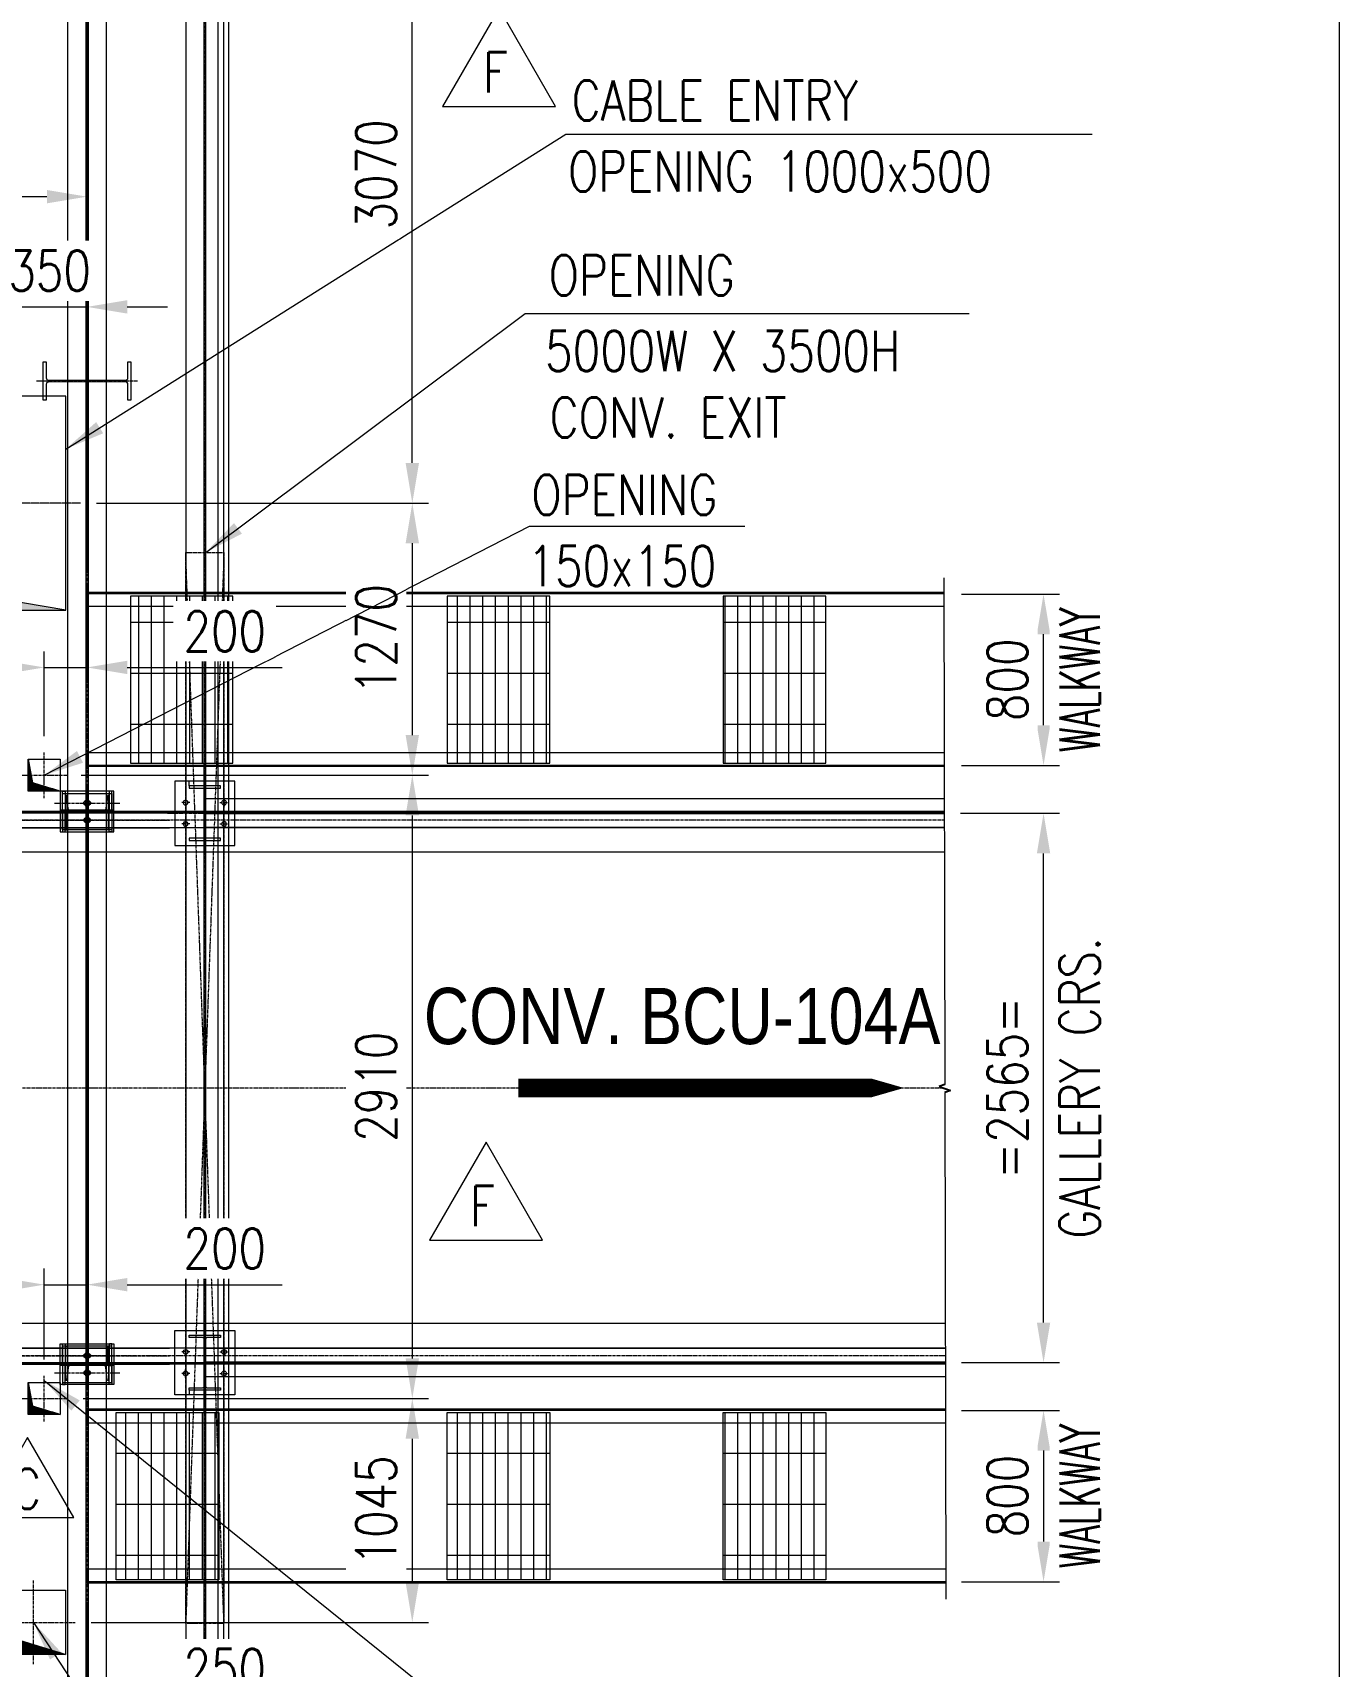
# Model space of a CAD drawing. Header units: inches. Extents: x 209270 to 234360, y -180214 to -150194.
# Drawn here: x 228258 to 234360, y -164264 to -156637 of the extents above; entities that cross this region are included whole.
import ezdxf

# ---------------------------------------------------------------- set-up
doc = ezdxf.new("R2010")
doc.units = ezdxf.units.IN
doc.header["$LTSCALE"] = 10
doc.header["$MEASUREMENT"] = 0
for name, pattern in [('CENTER', [2, 1.25, -0.25, 0.25, -0.25]), ('CENTER2', [1.125, 0.75, -0.125, 0.125, -0.125]), ('HIDDEN', [0.375, 0.25, -0.125])]:
    doc.linetypes.add(name, pattern=pattern)
doc.layers.get('Defpoints').update_dxf_attribs({"color": 69})
doc.layers.add('$AUDIT_BAD_LAYER1', color=7, linetype='Continuous')
for name, color, linetype, lineweight in [('All Bought', 110, 'Continuous', 9), ('AM_VIEWS', 1, 'Continuous', 0), ('Belt', 4, 'Continuous', 9), ('CEN', 1, 'CENTER', 9), ('CENETR LINE', 1, 'CENTER2', 9), ('CIVIL', 6, 'Continuous', 9), ('DIM', 42, 'Continuous', 13), ('DIM.', 42, 'Continuous', 13), ('handrail', 11, 'FENCELINE1', 9), ('HIDDEN', 3, 'HIDDEN', 9), ('MAIN OBJECT', 2, 'Continuous', 18), ('OBJECT', 2, 'Continuous', 18), ('REV-C', 3, 'Continuous', 18), ('REV-F', 30, 'Continuous', 9), ('Sheeting', 4, 'Continuous', 0), ('STR25', 30, 'Continuous', 5), ('TEXT', 4, 'Continuous', 13)]:
    doc.layers.add(name, color=color, linetype=linetype, lineweight=lineweight)
doc.styles.add('TEXT_225', font='ROMANS.shx', dxfattribs={"width": 0.8})
doc.styles.add('TEXT_350', font='arial.ttf', dxfattribs={"width": 0.8, "height": 3.5})
doc.linetypes.add('FENCELINE1', pattern='A,0.25,-0.1,[133,ltypeshp.shx,S=0.1,R=0,X=-0.1,Y=0],-0.1,1', length=1.45)
doc.dimstyles.new('ISGEC_75', dxfattribs={"dimscale": 75, "dimtxt": 2.5, "dimasz": 2.5, "dimexe": 1, "dimexo": 1, "dimgap": 1, "dimtad": 1, "dimdec": 0, "dimzin": 1, "dimdsep": 46, "dimtxsty": 'TEXT_225', "dimcen": 0, "dimclrd": 42, "dimclre": 42, "dimclrt": 4, "dimadec": 0, "dimazin": 0, "dimtfac": 1, "dimtdec": 0, "dimtmove": 0, "dimatfit": 3, "dimfxl": 1, "dimtfill": 1, "dimtolj": 1, "dimtzin": 0, "dimlwd": -1, "dimlwe": -1, "dimarcsym": 0})

# ---------------------------------------------------------------- blocks, each defined once
blk = doc.blocks.new('A$C89229f85')
at = {"layer": 'DIM'}
blk.add_lwpolyline([(0, 0, 0, 312, 0), (-542, 0, 125, 125, 0), (-2573, 0, 125, 125, 0)], format="xyseb", dxfattribs=at)
blk = doc.blocks.new('A$Caba30c88')
at = {"layer": 'CEN'}
for p, q in [((0, 186.6), (0, -186.6)), ((175, 0), (-175, 0)), ((-70.2, 50), (-109.8, 50)), ((-90, 69.8), (-90, 30.2)), ((70.2, 50), (109.8, 50)), ((90, 69.8), (90, 30.2)), ((-70.2, -50), (-109.8, -50)), ((-90, -69.8), (-90, -30.2)), ((70.2, -50), (109.8, -50)), ((90, -69.8), (90, -30.2))]:
    blk.add_line(p, q, dxfattribs=at)
blk.add_circle((0, 0), 5, dxfattribs=at)
at = {"layer": 'OBJECT'}
blk.add_lwpolyline([(140, 150), (140, -150), (-140, -150), (-140, 150)], close=True, dxfattribs=at)
blk.add_lwpolyline([(3.2, 109.1), (3.2, -109.1, 0.414214), (11.2, -117.1), (73.2, -117.1), (73.2, -117.1), (73.2, -128), (-73.2, -128), (-73.2, -117.1), (-11.1, -117.1, 0.414214), (-3.1, -109.1), (-3.1, 109.1, 0.414214), (-11.1, 117.1), (-73.2, 117.1), (-73.2, 128), (73.2, 128), (73.2, 117.1), (11.2, 117.1, 0.414214)], format="xyb", close=True, dxfattribs=at)
for centre in [(-90, 50), (90, 50), (-90, -50), (90, -50)]:
    blk.add_circle(centre, 11, dxfattribs=at)
blk = doc.blocks.new('A$Cdc69ee36')
h = blk.add_hatch()
h.set_pattern_fill('GRATE', color=256, scale=75, angle=89.99999)
h.set_pattern_definition([(89.999995, (-345791.23, -616422.02), (-59.53125, 5.6e-06), []), (179.999995, (-345791.23, -616422.02), (-2e-05, -238.125), [])])
h.paths.add_polyline_path([(-479.1, -1), (0, -1), (0, 779), (-479.1, 779)])
blk.add_lwpolyline([(-479.1, -1), (0, -1), (0, 779), (-479.1, 779)], close=True)
blk = doc.blocks.new('*D485')
at = {"layer": 'Defpoints', "color": 0, "transparency": 16777216}
for p in [(227414.5, -162972, 17003419418.5), (228511.9, -165499.4, 0), (228511.9, -166213.9)]:
    blk.add_point(p, dxfattribs=at)
at = {"layer": 'DIM', "color": 42, "transparency": 16777216}
for p, q in [((227414.5, -163047), (227414.5, -166288.9)), ((228511.9, -165574.4), (228511.9, -166288.9)), ((227602, -166213.9), (228324.4, -166213.9))]:
    blk.add_line(p, q, dxfattribs=at)
for points in [[(227602, -166182.7), (227602, -166245.2), (227414.5, -166213.9)], [(228324.4, -166182.7), (228324.4, -166245.2), (228511.9, -166213.9)]]:
    blk.add_solid(points, dxfattribs=at)
at = {"layer": 'DIM', "color": 4, "transparency": 16777216, "insert": (227963.2, -166045.2), "char_height": 187.5, "attachment_point": 5, "style": 'TEXT_225', "bg_fill": 3, "box_fill_scale": 1.25, "bg_fill_color": 256, "bg_fill_true_color": 13158600, "bg_fill_transparency": 0}
blk.add_mtext('\\A1;1097', dxfattribs=at)
blk = doc.blocks.new('A$C9du6586tt')
at = {"layer": 'CEN'}
for p, q in [((89.4, 2500), (-89.4, -2500)), ((89.4, -2500), (-89.4, 2500))]:
    blk.add_line(p, q, dxfattribs=at)
blk.add_lwpolyline([(89.4, 2500), (89.4, -2500), (-89.4, -2500), (-89.4, 2500)], close=True, dxfattribs=at)
blk = doc.blocks.new('*D802')
at = {"layer": 'Defpoints', "color": 0, "transparency": 16777216}
for p in [(228511.9, -157402.8), (228511.9, -158927.9, 0.8), (226961.9, -159174.1, 0.8)]:
    blk.add_point(p, dxfattribs=at)
at = {"layer": 'DIM', "color": 42, "transparency": 16777216}
for p, q in [((226961.9, -159099.1), (226961.9, -157327.8)), ((228511.9, -158852.9), (228511.9, -157327.8)), ((227149.4, -157402.8), (228324.4, -157402.8))]:
    blk.add_line(p, q, dxfattribs=at)
for points in [[(227149.4, -157371.6), (227149.4, -157434.1), (226961.9, -157402.8)], [(228324.4, -157371.6), (228324.4, -157434.1), (228511.9, -157402.8)]]:
    blk.add_solid(points, dxfattribs=at)
at = {"layer": 'DIM', "color": 4, "transparency": 16777216, "insert": (227736.9, -157234.1), "char_height": 187.5, "attachment_point": 5, "style": 'TEXT_225', "bg_fill": 3, "box_fill_scale": 1.25, "bg_fill_color": 256, "bg_fill_true_color": 13158600, "bg_fill_transparency": 0}
blk.add_mtext('\\A1;1550', dxfattribs=at)
blk = doc.blocks.new('A$Cb40ec30b')
at = {"layer": 'CEN'}
for p, q in [((-26.3, 40), (26.3, 40)), ((0, 15.8), (0, 64.2)), ((-25.5, -40), (26.5, -40)), ((0, -59), (0, -21))]:
    blk.add_line(p, q, dxfattribs=at)
at = {"layer": 'HIDDEN'}
for points in [[(-103, 6), (-115, 6), (-115, 95), (-103, 95)], [(103, 6), (115, 6), (115, 95), (103, 95)], [(125, 6), (125, -6), (-125, -6), (-125, 6)], [(-103, -6), (-115, -6), (-115, -95), (-103, -95)], [(103, -6), (115, -6), (115, -95), (103, -95)]]:
    blk.add_lwpolyline(points, close=True, dxfattribs=at)
at = {"layer": 'HIDDEN', "elevation": 149686677196.4}
for points in [[(9, 47), (9, 33, -1), (-9, 33), (-9, 47, -1)], [(9, -33), (9, -47, -1), (-9, -47), (-9, -33, -1)]]:
    blk.add_lwpolyline(points, format="xyb", close=True, dxfattribs=at)
at = {"layer": 'STR25', "ltscale": 0.2}
blk.add_lwpolyline([(-125, 95), (125, 95), (125, -95), (-125, -95)], close=True, dxfattribs=at)
blk = doc.blocks.new('A$Cfd238a5e')
at = {"layer": 'CEN'}
for p, q in [((0, 118.3), (0, -118.3)), ((-152.8, 0), (152.8, 0)), ((-152.8, -40), (152.8, -40))]:
    blk.add_line(p, q, dxfattribs=at)
at = {"layer": 'MAIN OBJECT', "ltscale": 0.2, "elevation": 149686677196.4}
for points in [[(7.3, 31), (-6.7, 31, -1), (-6.7, 49), (7.3, 49, -1)], [(7.3, -31), (-6.7, -31, 1), (-6.7, -49), (7.3, -49, 1)]]:
    blk.add_lwpolyline(points, format="xyb", close=True, dxfattribs=at)
at = {"layer": 'OBJECT'}
for points in [[(-115, -85), (115, -85), (115, 85), (-115, 85)], [(-100, 85), (-92, 85), (-92, 0), (-100, 0)], [(100, 85), (92, 85), (92, 0), (100, 0)]]:
    blk.add_lwpolyline(points, close=True, dxfattribs=at)
blk.add_lwpolyline([(-94.4, -72.9, -0.383864), (-96.8, -75), (-100, -75), (-100, 0), (100, 0), (100, -75), (96.8, -75, -0.383864), (94.4, -72.9), (88.3, -14.7, 0.383864), (78.4, -5.7), (-78.4, -5.7, 0.383864), (-88.3, -14.7)], format="xyb", close=True, dxfattribs=at)
at = {"layer": 'DIM'}
blk.add_blockref('A$Cb40ec30b', (0, 0), dxfattribs=at)
blk = doc.blocks.new('A$C2698bf6b')
at = {"layer": 'CENETR LINE'}
for p, q in [((0, -1290), (0, 1290)), ((-22.1, 0), (22.1, 0))]:
    blk.add_line(p, q, dxfattribs=at)
blk.add_circle((0, 0), 5, dxfattribs=at)
at = {"layer": 'DIM', "xscale": -1, "rotation": 180}
blk.add_blockref('A$Cfd238a5e', (0, 1290), dxfattribs=at)
at = {"layer": 'DIM'}
blk.add_blockref('A$Cfd238a5e', (0, -1290), dxfattribs=at)
blk = doc.blocks.new('*D806')
at = {"layer": 'Defpoints', "color": 0, "transparency": 16777216}
for p in [(232515.4, -160281.2), (232978.5, -160281.2), (232519.8, -162846.2)]:
    blk.add_point(p, dxfattribs=at)
at = {"layer": 'DIM', "color": 42, "transparency": 16777216}
for p, q in [((232590.4, -160281.2), (233053.5, -160281.2)), ((232978.5, -162658.7), (232978.5, -160468.7)), ((232594.8, -162846.2), (233053.5, -162846.2))]:
    blk.add_line(p, q, dxfattribs=at)
for points in [[(232947.3, -160468.7), (233009.8, -160468.7), (232978.5, -160281.2)], [(232947.3, -162658.7), (233009.8, -162658.7), (232978.5, -162846.2)]]:
    blk.add_solid(points, dxfattribs=at)
at = {"layer": 'DIM', "color": 4, "transparency": 16777216, "char_height": 187.5, "attachment_point": 5, "rotation": 90, "style": 'TEXT_225', "bg_fill": 3, "box_fill_scale": 1.25, "bg_fill_color": 256, "bg_fill_true_color": 13158600, "bg_fill_transparency": 0}
for s, insert in [('\\A1;GALLERY CRS.', (233147.3, -161563.7)), ('\\A1;=2565=', (232809.8, -161563.7))]:
    blk.add_mtext(s, dxfattribs=dict(at, insert=insert))
blk = doc.blocks.new('*D807')
at = {"layer": 'Defpoints', "color": 0, "transparency": 16777216}
for p in [(232520.1, -163069.2), (232520.1, -163869)]:
    blk.add_point(p, dxfattribs=at)
at = {"layer": 'DIM', "color": 42, "transparency": 16777216}
for p, q in [((232595.1, -163069.2), (233053.5, -163069.2)), ((232978.5, -163256.7), (232978.5, -163681.5)), ((232595.1, -163869), (233053.5, -163869))]:
    blk.add_line(p, q, dxfattribs=at)
for points in [[(232947.3, -163256.7), (233009.8, -163256.7), (232978.5, -163069.2)], [(232947.3, -163681.5), (233009.8, -163681.5), (232978.5, -163869)]]:
    blk.add_solid(points, dxfattribs=at)
at = {"layer": 'DIM', "color": 4, "transparency": 16777216, "char_height": 187.5, "attachment_point": 5, "rotation": 90, "style": 'TEXT_225', "bg_fill": 3, "box_fill_scale": 1.25, "bg_fill_color": 256, "bg_fill_true_color": 13158600, "bg_fill_transparency": 0}
for s, insert in [('\\A1;{\\W0.6;WALKWAY}', (233147.3, -163469.1)), ('\\A1;800', (232809.8, -163469.1))]:
    blk.add_mtext(s, dxfattribs=dict(at, insert=insert))
at = {"layer": 'Defpoints', "color": 0, "transparency": 16777216}
blk.add_point((232978.5, -163869), dxfattribs=at)
blk = doc.blocks.new('*D808')
at = {"layer": 'Defpoints', "color": 0, "transparency": 16777216}
for p in [(232520.1, -159258.4), (232520.1, -160058.2)]:
    blk.add_point(p, dxfattribs=at)
at = {"layer": 'DIM', "color": 42, "transparency": 16777216}
for p, q in [((232595.1, -159258.4), (233053.5, -159258.4)), ((232978.5, -159870.7), (232978.5, -159445.9)), ((232595.1, -160058.2), (233053.5, -160058.2))]:
    blk.add_line(p, q, dxfattribs=at)
for points in [[(232947.3, -159445.9), (233009.8, -159445.9), (232978.5, -159258.4)], [(232947.3, -159870.7), (233009.8, -159870.7), (232978.5, -160058.2)]]:
    blk.add_solid(points, dxfattribs=at)
at = {"layer": 'DIM', "color": 4, "transparency": 16777216, "char_height": 187.5, "attachment_point": 5, "rotation": 90, "style": 'TEXT_225', "bg_fill": 3, "box_fill_scale": 1.25, "bg_fill_color": 256, "bg_fill_true_color": 13158600, "bg_fill_transparency": 0}
for s, insert in [('\\A1;{\\W0.6;WALKWAY}', (233147.3, -159658.3)), ('\\A1;800', (232809.8, -159658.3))]:
    blk.add_mtext(s, dxfattribs=dict(at, insert=insert))
at = {"layer": 'Defpoints', "color": 0, "transparency": 16777216}
blk.add_point((232978.5, -159258.4), dxfattribs=at)
blk = doc.blocks.new('A$C6fbGUTRUTRU')
at = {"layer": 'CIVIL'}
h = blk.add_hatch(dxfattribs=at)
h.set_pattern_fill('ANSI31', color=256, scale=2, angle=-180)
h.set_pattern_definition([(225, (2577906.62119, -340569.72095), (0.176776695297, -0.176776695297), [])])
h.paths.add_polyline_path([(-150, -150), (-110, 70), (150, 150), (-150, 150)])
at = {"layer": 'CEN'}
for points in [[(0, 195.2), (0, -195.2)], [(-195.2, 0), (195.2, 0)]]:
    blk.add_lwpolyline(points, dxfattribs=at)
at = {"layer": 'CIVIL'}
blk.add_lwpolyline([(-150, -150), (150, -150), (150, 150), (-150, 150)], close=True, dxfattribs=at)
blk.add_lwpolyline([(-150, -150), (-110, 70), (150, 150)], dxfattribs=at)
blk = doc.blocks.new('A$CDFHGU765777')
at = {"layer": 'CIVIL'}
h = blk.add_hatch(dxfattribs=at)
h.set_pattern_fill('ANSI31', color=256, angle=-180)
h.set_pattern_definition([(225, (2176290.63079, -168399.84653), (0.088388347648, -0.088388347648), [])])
h.paths.add_polyline_path([(-75, -75), (-55, 35), (75, 75), (-75, 75)])
at = {"layer": 'CEN', "elevation": 0}
for points in [[(0, 107.1), (0, -107.1)], [(-107.1, 0), (107.1, 0)]]:
    blk.add_lwpolyline(points, dxfattribs=at)
at = {"layer": 'CIVIL'}
blk.add_lwpolyline([(-75, -75), (75, -75), (75, 75), (-75, 75)], close=True, dxfattribs=at)
blk.add_lwpolyline([(-75, -75), (-55, 35), (75, 75)], dxfattribs=at)
blk = doc.blocks.new('*D1872')
at = {"layer": 'Defpoints', "color": 0, "transparency": 16777216}
for p in [(228261.5, -164253.9), (228511.9, -164290.9), (228511.9, -164445.2)]:
    blk.add_point(p, dxfattribs=at)
at = {"layer": 'DIM', "color": 42, "transparency": 16777216}
for p, q in [((228261.5, -164328.9), (228261.5, -164520.2)), ((228511.9, -164365.9), (228511.9, -164520.2)), ((228074, -164445.2), (227886.5, -164445.2)), ((228261.5, -164445.2), (228511.9, -164445.2)), ((228699.4, -164445.2), (229422.6, -164445.2))]:
    blk.add_line(p, q, dxfattribs=at)
for points in [[(228074, -164413.9), (228074, -164476.4), (228261.5, -164445.2)], [(228699.4, -164413.9), (228699.4, -164476.4), (228511.9, -164445.2)]]:
    blk.add_solid(points, dxfattribs=at)
at = {"layer": 'DIM', "color": 4, "transparency": 16777216, "insert": (229154.7, -164276.4), "char_height": 187.5, "attachment_point": 5, "style": 'TEXT_225', "bg_fill": 3, "box_fill_scale": 1.25, "bg_fill_color": 256, "bg_fill_true_color": 13158600, "bg_fill_transparency": 0}
blk.add_mtext('\\A1;250', dxfattribs=at)
blk = doc.blocks.new('*D1873')
at = {"layer": 'Defpoints', "color": 0, "transparency": 16777216}
for p in [(228511.9, -162482.1), (228511.9, -162577.6, 0.8), (228311.9, -162906.6, 0.8)]:
    blk.add_point(p, dxfattribs=at)
at = {"layer": 'DIM', "color": 42, "transparency": 16777216}
for p, q in [((228311.9, -162831.6), (228311.9, -162407.1)), ((228511.9, -162502.6), (228511.9, -162407.1)), ((228124.4, -162482.1), (227936.9, -162482.1)), ((228311.9, -162482.1), (228511.9, -162482.1)), ((228699.4, -162482.1), (229422.6, -162482.1))]:
    blk.add_line(p, q, dxfattribs=at)
for points in [[(228124.4, -162450.9), (228124.4, -162513.4), (228311.9, -162482.1)], [(228699.4, -162450.9), (228699.4, -162513.4), (228511.9, -162482.1)]]:
    blk.add_solid(points, dxfattribs=at)
at = {"layer": 'DIM', "color": 4, "transparency": 16777216, "insert": (229154.7, -162313.4), "char_height": 187.5, "attachment_point": 5, "style": 'TEXT_225', "bg_fill": 3, "box_fill_scale": 1.25, "bg_fill_color": 256, "bg_fill_true_color": 13158600, "bg_fill_transparency": 0}
blk.add_mtext('\\A1;200', dxfattribs=at)
blk = doc.blocks.new('*D1874')
at = {"layer": 'Defpoints', "color": 0, "transparency": 16777216}
for p in [(228511.9, -159136.1, 0.8), (228511.9, -159600.6), (228311.9, -159996.6, 0.8)]:
    blk.add_point(p, dxfattribs=at)
at = {"layer": 'DIM', "color": 42, "transparency": 16777216}
for p, q in [((228511.9, -159211.1), (228511.9, -159675.6)), ((228311.9, -159921.6), (228311.9, -159525.6)), ((228124.4, -159600.6), (227936.9, -159600.6)), ((228311.9, -159600.6), (228511.9, -159600.6)), ((228699.4, -159600.6), (229422.6, -159600.6))]:
    blk.add_line(p, q, dxfattribs=at)
for points in [[(228124.4, -159569.3), (228124.4, -159631.8), (228311.9, -159600.6)], [(228699.4, -159569.3), (228699.4, -159631.8), (228511.9, -159600.6)]]:
    blk.add_solid(points, dxfattribs=at)
at = {"layer": 'DIM', "color": 4, "transparency": 16777216, "insert": (229154.7, -159431.8), "char_height": 187.5, "attachment_point": 5, "style": 'TEXT_225', "bg_fill": 3, "box_fill_scale": 1.25, "bg_fill_color": 256, "bg_fill_true_color": 13158600, "bg_fill_transparency": 0}
blk.add_mtext('\\A1;200', dxfattribs=at)
blk = doc.blocks.new('A$Ca106b763')
at = {"layer": 'REV-C'}
blk.add_lwpolyline([(0, 373.2), (-215.5, 0), (215.5, 0)], close=True, dxfattribs=at)
at = {"layer": 'TEXT', "style": 'TEXT_225', "width": 0.8}
blk.add_text('C', height=187.5, dxfattribs=at).set_placement((-72, 39.1))
blk = doc.blocks.new('A$Cac50f627')
at = {"layer": 'MAIN OBJECT'}
h = blk.add_hatch(color=6, dxfattribs=at)
h.dxf.hatch_style = 1
h.paths.add_polyline_path([(250, -600), (-250, -600), (-250, 400), (-165.5, -529.8)])
at = {"layer": 'CENETR LINE'}
for p, q in [((0, 508.2), (0, -708.2)), ((318.7, -100), (-318.7, -100))]:
    blk.add_line(p, q, dxfattribs=at)
at = {"layer": 'CIVIL'}
blk.add_lwpolyline([(250, -600), (250, 400), (-250, 400), (-250, -600)], close=True, dxfattribs=at)
blk.add_lwpolyline([(250, -600), (-165.5, -529.8), (-250, 400)], dxfattribs=at)
blk = doc.blocks.new('*D1876')
at = {"layer": 'Defpoints', "color": 0, "transparency": 16777216}
for p in [(228480.5, -155763.7), (230030.6, -155763.7), (228480.5, -158833.7)]:
    blk.add_point(p, dxfattribs=at)
at = {"layer": 'DIM', "color": 42, "transparency": 16777216}
for p, q in [((228555.5, -155763.7), (230105.6, -155763.7)), ((230030.6, -158646.2), (230030.6, -155951.2)), ((228555.5, -158833.7), (230105.6, -158833.7))]:
    blk.add_line(p, q, dxfattribs=at)
for points in [[(229999.3, -155951.2), (230061.8, -155951.2), (230030.6, -155763.7)], [(229999.3, -158646.2), (230061.8, -158646.2), (230030.6, -158833.7)]]:
    blk.add_solid(points, dxfattribs=at)
at = {"layer": 'DIM', "color": 4, "transparency": 16777216, "insert": (229861.8, -157298.7), "char_height": 187.5, "attachment_point": 5, "rotation": 90, "style": 'TEXT_225', "bg_fill": 3, "box_fill_scale": 1.25, "bg_fill_color": 256, "bg_fill_true_color": 13158600, "bg_fill_transparency": 0}
blk.add_mtext('\\A1;3070', dxfattribs=at)
blk = doc.blocks.new('*D1877')
at = {"layer": 'Defpoints', "color": 0, "transparency": 16777216}
for p in [(228511.9, -158024.4), (228161.9, -158225.5)]:
    blk.add_point(p, dxfattribs=at)
at = {"layer": 'DIM', "color": 42, "transparency": 16777216}
for p, q in [((228161.9, -158150.5), (228161.9, -157842.4)), ((228511.9, -157949.4), (228511.9, -157842.4)), ((227974.4, -157917.4), (227786.9, -157917.4)), ((228161.9, -157917.4), (228511.9, -157917.4)), ((228699.4, -157917.4), (228886.9, -157917.4))]:
    blk.add_line(p, q, dxfattribs=at)
for points in [[(227974.4, -157886.1), (227974.4, -157948.6), (228161.9, -157917.4)], [(228699.4, -157886.1), (228699.4, -157948.6), (228511.9, -157917.4)]]:
    blk.add_solid(points, dxfattribs=at)
at = {"layer": 'DIM', "color": 4, "transparency": 16777216, "insert": (228336.9, -157748.6), "char_height": 187.5, "attachment_point": 5, "style": 'TEXT_225', "bg_fill": 3, "box_fill_scale": 1.25, "bg_fill_color": 256, "bg_fill_true_color": 13158600, "bg_fill_transparency": 0}
blk.add_mtext('\\A1;350', dxfattribs=at)
at = {"layer": 'Defpoints', "color": 0, "transparency": 16777216}
blk.add_point((228511.9, -157917.4), dxfattribs=at)
blk = doc.blocks.new('*D1882')
at = {"layer": 'Defpoints', "color": 0, "transparency": 16777216}
for p in [(228480.5, -158833.7), (228408.9, -160103.7, 0.8), (230030.6, -160103.7)]:
    blk.add_point(p, dxfattribs=at)
at = {"layer": 'DIM', "color": 42, "transparency": 16777216}
for p, q in [((228555.5, -158833.7), (230105.6, -158833.7)), ((230030.6, -159021.2), (230030.6, -159916.2)), ((228483.9, -160103.7), (230105.6, -160103.7))]:
    blk.add_line(p, q, dxfattribs=at)
for points in [[(229999.3, -159021.2), (230061.8, -159021.2), (230030.6, -158833.7)], [(229999.3, -159916.2), (230061.8, -159916.2), (230030.6, -160103.7)]]:
    blk.add_solid(points, dxfattribs=at)
at = {"layer": 'DIM', "color": 4, "transparency": 16777216, "insert": (229861.8, -159468.7), "char_height": 187.5, "attachment_point": 5, "rotation": 90, "style": 'TEXT_225', "bg_fill": 3, "box_fill_scale": 1.25, "bg_fill_color": 256, "bg_fill_true_color": 13158600, "bg_fill_transparency": 0}
blk.add_mtext('\\A1;1270', dxfattribs=at)
blk = doc.blocks.new('*D1883')
at = {"layer": 'Defpoints', "color": 0, "transparency": 16777216}
for p in [(228408.9, -160103.7, 0.8), (228419, -163013.7, 0.8), (230030.6, -163013.7)]:
    blk.add_point(p, dxfattribs=at)
at = {"layer": 'DIM', "color": 42, "transparency": 16777216}
for p, q in [((228483.9, -160103.7), (230105.6, -160103.7)), ((230030.6, -160291.2), (230030.6, -162826.2)), ((228494, -163013.7), (230105.6, -163013.7))]:
    blk.add_line(p, q, dxfattribs=at)
for points in [[(229999.3, -160291.2), (230061.8, -160291.2), (230030.6, -160103.7)], [(229999.3, -162826.2), (230061.8, -162826.2), (230030.6, -163013.7)]]:
    blk.add_solid(points, dxfattribs=at)
at = {"layer": 'DIM', "color": 4, "transparency": 16777216, "insert": (229861.8, -161558.7), "char_height": 187.5, "attachment_point": 5, "rotation": 90, "style": 'TEXT_225', "bg_fill": 3, "box_fill_scale": 1.25, "bg_fill_color": 256, "bg_fill_true_color": 13158600, "bg_fill_transparency": 0}
blk.add_mtext('\\A1;2910', dxfattribs=at)
blk = doc.blocks.new('*D1884')
at = {"layer": 'Defpoints', "color": 0, "transparency": 16777216}
for p in [(228419, -163013.7, 0.8), (228456.7, -164058.7), (230030.6, -164058.7)]:
    blk.add_point(p, dxfattribs=at)
at = {"layer": 'DIM', "color": 42, "transparency": 16777216}
for p, q in [((228494, -163013.7), (230105.6, -163013.7)), ((230030.6, -163201.2), (230030.6, -163871.2)), ((228531.7, -164058.7), (230105.6, -164058.7))]:
    blk.add_line(p, q, dxfattribs=at)
for points in [[(229999.3, -163201.2), (230061.8, -163201.2), (230030.6, -163013.7)], [(229999.3, -163871.2), (230061.8, -163871.2), (230030.6, -164058.7)]]:
    blk.add_solid(points, dxfattribs=at)
at = {"layer": 'DIM', "color": 4, "transparency": 16777216, "insert": (229861.8, -163536.2), "char_height": 187.5, "attachment_point": 5, "rotation": 90, "style": 'TEXT_225', "bg_fill": 3, "box_fill_scale": 1.25, "bg_fill_color": 256, "bg_fill_true_color": 13158600, "bg_fill_transparency": 0}
blk.add_mtext('\\A1;1045', dxfattribs=at)
blk = doc.blocks.new('A$C426f7GU6TT')
at = {"layer": 'CEN'}
for p, q in [((0, 235.7), (0, -235.7)), ((-235.7, 0), (235.7, 0))]:
    blk.add_line(p, q, dxfattribs=at)
blk.add_circle((0, 0), 5, dxfattribs=at)
at = {"layer": 'MAIN OBJECT'}
blk.add_lwpolyline([(4.4, -180.2, 0.414214), (14.6, -190.4), (89.4, -190.4), (89.4, -204.7), (-89.4, -204.7), (-89.4, -190.4), (-14.6, -190.4, 0.414214), (-4.4, -180.2), (-4.4, 180.2, 0.414214), (-14.6, 190.4), (-89.4, 190.4), (-89.4, 204.7), (89.4, 204.7), (89.4, 190.4), (14.6, 190.4, 0.414214), (4.4, 180.2), (4.4, -180.2)], format="xyb", dxfattribs=at)
blk = doc.blocks.new('A$Cdd6af47b')
at = {"layer": 'REV-F'}
blk.add_lwpolyline([(-263.9, 457), (-527.7, 0), (0, 0)], close=True, dxfattribs=at)
at = {"layer": 'REV-F', "style": 'TEXT_225', "width": 0.8}
blk.add_text('F', height=187.5, dxfattribs=at).set_placement((-338.6, 65.6, 0))

msp = doc.modelspace()

# ---------------------------------------------------------------- linework, layer by layer
for p, q in [((232517.5, -161547.9, 8677319974), (232491.8, -161557.4, 8677319974)), ((232491.8, -161557.4, 8677319974), (232543.3, -161576, 8677319974)), ((232543.3, -161576, 8677319974), (232517.6, -161585.4, 8677319974))]:
    msp.add_line(p, q)
at = {"layer": 'AM_VIEWS'}
msp.add_lwpolyline([(209270.3, -150194), (234359.8, -150194), (234359.8, -180214.3), (209270.3, -180214.3)], close=True, dxfattribs=at)
at = {"layer": 'Belt'}
for p, q in [((232515.7, -160463.7, 0), (219599.9, -160463.7, 0)), ((232519.4, -162663.7, 0), (219599.9, -162663.7, 0))]:
    msp.add_line(p, q, dxfattribs=at)
at = {"layer": 'CEN'}
for p, q in [((229061.8, -155263.7), (229061.8, -165259.3)), ((228886.8, -160281.2), (232515.4, -160281.2)), ((228886.8, -160281.2), (232515.4, -160281.2)), ((232515.4, -160281.2), (229065, -160281.2)), ((220972.4, -160313.7), (228896, -160313.7)), ((232515.4, -160313.7), (221148.1, -160313.7)), ((220011.9, -161563.7), (232509.3, -161563.7)), ((220972.4, -162813.7), (228896, -162813.7)), ((232519.7, -162813.7), (221148.1, -162813.7)), ((228886.8, -162846.2), (232519.8, -162846.2)), ((228886.8, -162846.2), (232519.8, -162846.2)), ((232519.8, -162846.2), (229065, -162846.2))]:
    msp.add_line(p, q, dxfattribs=at)
at = {"layer": 'CEN', "elevation": 0.8}
msp.add_lwpolyline([(217011.9, -155263.7), (228511.9, -155263.7), (228511.9, -165263.7), (217011.9, -165263.7)], close=True, dxfattribs=at)
at = {"layer": 'DIM'}
for p, q in [((228988.7, -160153.2, 8676235979.2), (228988.7, -160131.2, 8676235979.2)), ((228988.7, -162974.2, 8676235979.2), (228988.7, -162996.2, 8676235979.2))]:
    msp.add_line(p, q, dxfattribs=at)
at = {"layer": 'handrail', "const_width": 10, "elevation": -448149754.8}
msp.add_lwpolyline([(228511.9, -159158.7), (228511.9, -155263.7), (217011.9, -155263.7), (217011.9, -156838.4)], dxfattribs=at)
at = {"layer": 'HIDDEN'}
for p, q in [((220972.4, -160279.8, 8793052905.5), (228896, -160279.8, 8793052905.5)), ((232515.4, -160279.8, 7050750846.7), (221148.1, -160279.8, 7050750846.7)), ((232515.4, -160278.3, 8571922964.3), (229065, -160278.3, 8676235979.2)), ((232515.4, -160284, 8571922669.8), (229065, -160284, 8676235979.2)), ((220972.4, -162847.6, 8793052905.5), (228896, -162847.6, 8793052905.5)), ((232519.8, -162847.6, 7050750846.7), (221148.1, -162847.6, 7050750846.7)), ((232519.8, -162843.3, 8564264015.9), (229065, -162843.3, 8676235979.2)), ((232519.8, -162849, 8564263700.2), (229065, -162849, 8676235979.2))]:
    msp.add_line(p, q, dxfattribs=at)
msp.add_lwpolyline([(228507.5, -165259.3), (228507.5, -155268.1), (228516.3, -155268.1), (228516.3, -165259.3)], close=True, dxfattribs=at)
at = {"layer": 'HIDDEN', "elevation": 0}
msp.add_lwpolyline([(229066.2, -165259.3), (229066.2, -155268.1), (229057.4, -155268.1), (229057.4, -165259.3)], dxfattribs=at)
at = {"layer": 'MAIN OBJECT'}
for p, q in [((232513.6, -159251.4), (228511.9, -159251.4, 0.8)), ((228511.9, -159316.4, 0.8), (228511.9, -159251.4, 0.8)), ((232513.6, -159257.4), (228511.9, -159257.4, 0.8)), ((232513.7, -159316.4), (228511.9, -159316.4, 0.8)), ((232514.9, -159999.2), (228511.9, -159999.2, 0.8)), ((228511.9, -160063.7, 0.8), (228511.9, -159999.2, 0.8)), ((232515, -160058.2), (228511.9, -160058.2, 0.8)), ((232515, -160063.7), (228511.9, -160063.7, 0.8)), ((232515.3, -160214.6), (229065, -160214.6)), ((220972.4, -160273.7), (228896, -160273.7)), ((232515.4, -160273.7), (221148.1, -160273.7)), ((220972.4, -160348.7), (228896, -160348.7)), ((232515.5, -160348.7), (221148.1, -160348.7)), ((232515.5, -160347.8), (229065, -160347.8)), ((220972.4, -162778.7), (228896, -162778.7)), ((232519.6, -162778.7), (221148.1, -162778.7)), ((232519.6, -162779.6), (229065, -162779.6)), ((220972.4, -162853.7), (228896, -162853.7)), ((232519.8, -162853.7), (221148.1, -162853.7)), ((232519.9, -162912.8), (229065, -162912.8)), ((232520.1, -163063.7), (228511.9, -163063.7, 0.8)), ((228511.9, -163063.7, 0.8), (228511.9, -163128.2, 0.8)), ((232520.1, -163069.2), (228511.9, -163069.2, 0.8)), ((232520.2, -163128.2), (228511.9, -163128.2, 0.8)), ((232521.4, -163811), (228511.9, -163811, 0.8)), ((228511.9, -163811, 0.8), (228511.9, -163876, 0.8)), ((232521.5, -163870), (228511.9, -163870, 0.8)), ((232521.5, -163876), (228511.9, -163876, 0.8))]:
    msp.add_line(p, q, dxfattribs=at)
msp.add_lwpolyline([(228422.5, -165259.3), (228422.5, -155268.1), (228601.3, -155268.1), (228601.3, -165259.3)], close=True, dxfattribs=at)
at = {"layer": 'MAIN OBJECT', "elevation": 0}
msp.add_lwpolyline([(229151.2, -165259.3), (229151.2, -155268.1), (228972.4, -155268.1), (228972.4, -165259.3)], dxfattribs=at)
at = {"layer": 'MAIN OBJECT', "linetype": 'Continuous'}
for points, elevation in [([(232513.5, -159182.4), (232517.5, -161547.9)], 8681001246.1), ([(232517.6, -161585.4), (232521.6, -163951)], 8677319974)]:
    msp.add_lwpolyline(points, dxfattribs=dict(at, elevation=elevation))

# ---------------------------------------------------------------- block references
at = {"xscale": 0.7000000000000001, "yscale": 0.7000000000000001, "zscale": 0.7000000000000001}
msp.add_blockref('A$C89229f85', (232326.7, -161563.7), dxfattribs=at)
at = {"layer": 'All Bought', "rotation": 180}
for p in [(228713.9, -159268.8, 293016688.1), (230193.4, -159268.8, 293016688.1), (231482.4, -159268.8, 293016688.1)]:
    msp.add_blockref('A$Cdc69ee36', p, dxfattribs=at)
at = {"layer": 'All Bought', "xscale": -1}
for p in [(228647.8, -163858.6, 293016688.1), (230193.4, -163858.6, 293016688.1), (231482.4, -163858.6, 293016688.1)]:
    msp.add_blockref('A$Cdc69ee36', p, dxfattribs=at)
at = {"layer": 'DIM', "xscale": -1, "rotation": 180}
msp.add_blockref('A$CDFHGU765777', (228311.9, -160103.7, 0.8), dxfattribs=at)
at = {"layer": 'DIM', "xscale": -1}
msp.add_blockref('A$Caba30c88', (229061.9, -160281.2, 8676235979.2), dxfattribs=at)
at = {"layer": 'DIM', "rotation": 180}
msp.add_blockref('A$Caba30c88', (229061.9, -162846.2, 8676235979.2), dxfattribs=at)
at = {"layer": 'DIM.'}
msp.add_blockref('A$C9du6586tt', (229061.8, -161563.7), dxfattribs=at)
at = {"layer": 'REV-F'}
msp.add_blockref('A$Cdd6af47b', (230700.1, -156981.4, 0), dxfattribs=at)

# ---------------------------------------------------------------- texts
at = {"layer": 'TEXT', "width": 0.8}
for s, height, style, p in [('CABLE ENTRY ', 187.5, 'TEXT_225', (230775.3, -157047.3, 1013879.1)), ('OPENING 1000x500', 187.5, 'TEXT_225', (230757.2, -157379.1, 1013879.1)), ('OPENING', 187.5, 'TEXT_225', (230667.6, -157863.7, -179311.9)), ('5000W X 3500H', 187.5, 'TEXT_225', (230651, -158217.3, -179311.9)), ('CONV. EXIT', 187.5, 'TEXT_225', (230672.4, -158527.3, -179311.9)), ('OPENING', 187.5, 'TEXT_225', (230587.2, -158888.7, -4.7)), ('150x150', 187.5, 'TEXT_225', (230569.1, -159220.5, -4.7)), ('CONV. BCU-104A', 262.5, 'TEXT_350', (230084.4, -161359.1))]:
    msp.add_text(s, height=height, dxfattribs=dict(at, style=style)).set_placement(p)

# ---------------------------------------------------------------- leaders
at = {"layer": 'DIM'}
msp.add_leader([(229066.2, -159063.7), (230557.4, -157948.3), (232631, -157948.3)], dimstyle='ISGEC_75', dxfattribs=at)

# ---------------------------------------------------------------- next in the draw order: dimensions: what is measured, and where the dimension line sits
dim = msp.add_linear_dim(base=(232978.5, -160281.2), p1=(232519.8, -162846.2), p2=(232515.4, -160281.2), angle=90, text='=<>=\\XGALLERY CRS.', dimstyle='ISGEC_75', dxfattribs=at)
dim.commit()
dim.dimension.update_dxf_attribs({"geometry": '*D806', "text_midpoint": (232978.5, -161563.7)})
dim = msp.add_linear_dim(base=(228511.9, -166213.9), p1=(227414.5, -162972, 17003419418.5), p2=(228511.9, -165499.4, 0), dimstyle='ISGEC_75', override={"dimtmove": 1}, dxfattribs=at)
dim.commit()
dim.dimension.update_dxf_attribs({"geometry": '*D485', "text_midpoint": (227963.2, -166045.2)})

# ---------------------------------------------------------------- next in the draw order: linework, layer by layer
at = {"layer": 'handrail', "const_width": 10}
msp.add_lwpolyline([(217011.9, -157988.4), (217011.9, -165263.7), (228511.9, -165263.7), (228511.9, -163968.7)], dxfattribs=at)
at = {"layer": 'Sheeting'}
for points in [[(216351.9, -154713.7), (229171.9, -154713.7), (229171.9, -165813.7), (216351.9, -165813.7)], [(216401.9, -154763.7), (229121.9, -154763.7), (229121.9, -165763.7), (216401.9, -165763.7)]]:
    msp.add_lwpolyline(points, close=True, dxfattribs=at)

# ---------------------------------------------------------------- next in the draw order: block references
at = {"layer": 'DIM'}
msp.add_blockref('A$C2698bf6b', (228511.9, -161563.7, 0.8), dxfattribs=at)
at = {"layer": 'DIM', "xscale": -1, "rotation": 180}
for name, p in [('A$CDFHGU765777', (228311.9, -163013.7, 0.8)), ('A$C6fbGUTRUTRU', (228261.5, -164058.7))]:
    msp.add_blockref(name, p, dxfattribs=at)
at = {"layer": 'REV-C'}
msp.add_blockref('A$Ca106b763', (228234.1, -163568.4, 293016688.1), dxfattribs=at)

# ---------------------------------------------------------------- next in the draw order: dimensions: what is measured, and where the dimension line sits
at = {"layer": 'DIM'}
for base, p1, p2, angle, picture, middle in [((232978.5, -159258.4), (232520.1, -160058.2), (232520.1, -159258.4), 270, '*D808', (232978.5, -159658.3)), ((232978.5, -163869), (232520.1, -163069.2), (232520.1, -163869), 90, '*D807', (232978.5, -163469.1))]:
    dim = msp.add_linear_dim(base=base, p1=p1, p2=p2, angle=angle, text='<>\\X{\\W0.6;WALKWAY}', dimstyle='ISGEC_75', dxfattribs=at)
    dim.commit()
    dim.dimension.update_dxf_attribs({"geometry": picture, "text_midpoint": middle, "dimtype": 160})

# ---------------------------------------------------------------- next in the draw order: dimensions: what is measured, and where the dimension line sits
for base, p1, p2, picture, middle in [((228511.9, -157402.8), (226961.9, -159174.1, 0.8), (228511.9, -158927.9, 0.8), '*D802', (227736.9, -157234.1)), ((228511.9, -162482.1), (228311.9, -162906.6, 0.8), (228511.9, -162577.6, 0.8), '*D1873', (229154.7, -162313.4)), ((228511.9, -164445.2), (228261.5, -164253.9), (228511.9, -164290.9), '*D1872', (229154.7, -164276.4))]:
    dim = msp.add_linear_dim(base=base, p1=p1, p2=p2, dimstyle='ISGEC_75', dxfattribs=at)
    dim.commit()
    dim.dimension.update_dxf_attribs({"geometry": picture, "text_midpoint": middle})

# ---------------------------------------------------------------- next in the draw order: dimensions: what is measured, and where the dimension line sits
dim = msp.add_linear_dim(base=(228511.9, -159600.6), p1=(228311.9, -159996.6, 0.8), p2=(228511.9, -159136.1, 0.8), dimstyle='ISGEC_75', dxfattribs=at)
dim.commit()
dim.dimension.update_dxf_attribs({"geometry": '*D1874', "text_midpoint": (229154.7, -159431.8)})

# ---------------------------------------------------------------- next in the draw order: leaders
for points in [[(228311.9, -162928.7), (230438.3, -164640.6), (231444, -164640.6)], [(228261.5, -164058.7), (229731.9, -166292.9), (230737.6, -166292.9)]]:
    msp.add_leader(points, dimstyle='ISGEC_75', override={"dimarcsym": 1}, dxfattribs=at)

# ---------------------------------------------------------------- next in the draw order: block references
msp.add_blockref('A$Cac50f627', (228161.9, -158733.7), dxfattribs=at)

# ---------------------------------------------------------------- next in the draw order: dimensions: what is measured, and where the dimension line sits
dim = msp.add_linear_dim(base=(230030.6, -155763.7), p1=(228480.5, -158833.7), p2=(228480.5, -155763.7), angle=90, dimstyle='ISGEC_75', dxfattribs=at)
dim.commit()
dim.dimension.update_dxf_attribs({"geometry": '*D1876', "text_midpoint": (229861.8, -157298.7)})

# ---------------------------------------------------------------- next in the draw order: dimensions: what is measured, and where the dimension line sits
dim = msp.add_linear_dim(base=(230030.6, -160103.7), p1=(228480.5, -158833.7), p2=(228408.9, -160103.7, 0.8), angle=90, dimstyle='ISGEC_75', dxfattribs=at)
dim.commit()
dim.dimension.update_dxf_attribs({"geometry": '*D1882', "text_midpoint": (229861.8, -159468.7)})

# ---------------------------------------------------------------- next in the draw order: leaders
msp.add_leader([(228411.9, -158581.2), (230748.1, -157111.3), (233205.8, -157111.3)], dimstyle='ISGEC_75', dxfattribs=at)

# ---------------------------------------------------------------- next in the draw order: dimensions: what is measured, and where the dimension line sits
dim = msp.add_linear_dim(base=(228511.9, -157917.4), p1=(228161.9, -158225.5), p2=(228511.9, -158024.4), dimstyle='ISGEC_75', dxfattribs=at)
dim.commit()
dim.dimension.update_dxf_attribs({"geometry": '*D1877', "text_midpoint": (228336.9, -157917.4), "dimtype": 160})
dim = msp.add_linear_dim(base=(230030.6, -163013.7), p1=(228408.9, -160103.7, 0.8), p2=(228419, -163013.7, 0.8), angle=90, dimstyle='ISGEC_75', override={"dimtmove": 1}, dxfattribs=at)
dim.commit()
dim.dimension.update_dxf_attribs({"geometry": '*D1883', "text_midpoint": (229861.8, -161558.7)})

# ---------------------------------------------------------------- next in the draw order: block references
at = {"layer": '$AUDIT_BAD_LAYER1', "rotation": 270.0096740856855}
msp.add_blockref('A$C426f7GU6TT', (228511.9, -158263.7), dxfattribs=at)
at = {"layer": 'REV-F'}
msp.add_blockref('A$Cdd6af47b', (230639.4, -162274.1, 0), dxfattribs=at)

# ---------------------------------------------------------------- next in the draw order: dimensions: what is measured, and where the dimension line sits
at = {"layer": 'DIM'}
dim = msp.add_linear_dim(base=(230030.6, -164058.7), p1=(228419, -163013.7, 0.8), p2=(228456.7, -164058.7), angle=90, dimstyle='ISGEC_75', override={"dimtmove": 1}, dxfattribs=at)
dim.commit()
dim.dimension.update_dxf_attribs({"geometry": '*D1884', "text_midpoint": (229861.8, -163536.2)})

# ---------------------------------------------------------------- next in the draw order: leaders
msp.add_leader([(228311.9, -160103.7), (230578, -158941.6), (231583.7, -158941.6)], dimstyle='ISGEC_75', override={"dimarcsym": 1}, dxfattribs=at)

doc.saveas('drawing.dxf')
